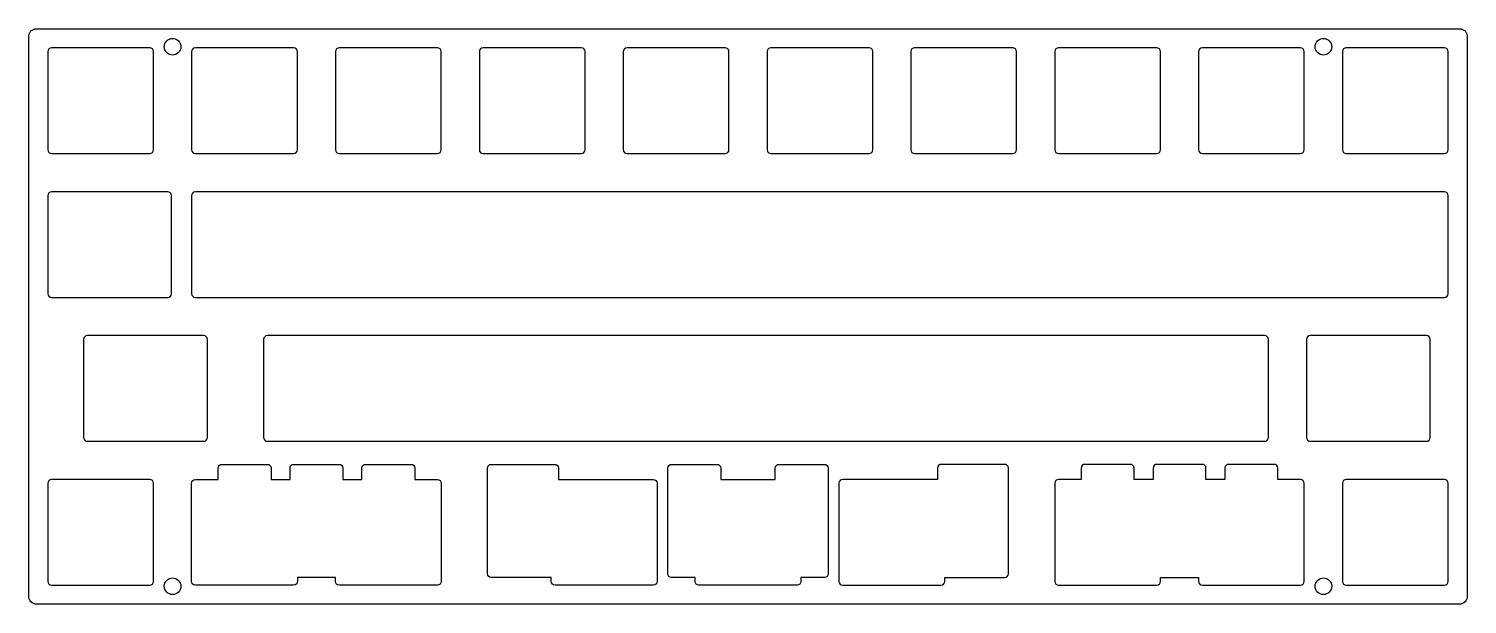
# Model space of a CAD drawing. Header units: millimetres. Extents: x 13 to 203, y 97 to 173.
import ezdxf

# ---------------------------------------------------------------- set-up
doc = ezdxf.new("R2010")
doc.units = ezdxf.units.MM
doc.header["$MEASUREMENT"] = 0
doc.layers.add('Layer_0', color=7, linetype='Continuous', lineweight=0)

msp = doc.modelspace()

# ---------------------------------------------------------------- linework, layer by layer
at = {"layer": 'Layer_0', "color": 18, "lineweight": 25, "true_color": 0x000000}
for centre in [(31.75, 170.39), (184.15, 170.39), (31.75, 98.95), (184.15, 98.95)]:
    msp.add_circle(centre, 1.1, dxfattribs=at)
for points, knots in [([(12.7, 171.77), (12.7, 171.77), (12.7, 97.57), (12.7, 97.57), (12.7, 97.02), (13.15, 96.57), (13.7, 96.57), (13.7, 96.57), (14.29, 96.57), (14.29, 96.57), (14.29, 96.57), (202.2, 96.57), (202.2, 96.57), (202.75, 96.57), (203.2, 97.02), (203.2, 97.57), (203.2, 97.57), (203.2, 171.77), (203.2, 171.77), (203.2, 172.32), (202.75, 172.77), (202.2, 172.77), (202.2, 172.77), (13.7, 172.77), (13.7, 172.77), (13.15, 172.77), (12.7, 172.32), (12.7, 171.77)], [0, 0, 0, 0, 1, 1, 1, 2, 2, 2, 3, 3, 3, 4, 4, 4, 5, 5, 5, 6, 6, 6, 7, 7, 7, 8, 8, 8, 9, 9, 9, 9]), ([(28.72, 156.24), (28.72, 156.24), (15.72, 156.24), (15.72, 156.24), (15.45, 156.24), (15.22, 156.47), (15.22, 156.74), (15.22, 156.74), (15.22, 169.74), (15.22, 169.74), (15.22, 170.02), (15.45, 170.24), (15.72, 170.24), (15.72, 170.24), (28.72, 170.24), (28.72, 170.24), (29, 170.24), (29.22, 170.02), (29.22, 169.74), (29.22, 169.74), (29.22, 156.74), (29.22, 156.74), (29.22, 156.47), (29, 156.24), (28.72, 156.24)], [0, 0, 0, 0, 1, 1, 1, 2, 2, 2, 3, 3, 3, 4, 4, 4, 5, 5, 5, 6, 6, 6, 7, 7, 7, 8, 8, 8, 8]), ([(47.77, 156.24), (47.77, 156.24), (34.77, 156.24), (34.77, 156.24), (34.5, 156.24), (34.27, 156.47), (34.27, 156.74), (34.27, 156.74), (34.27, 169.74), (34.27, 169.74), (34.27, 170.02), (34.5, 170.24), (34.77, 170.24), (34.77, 170.24), (47.77, 170.24), (47.77, 170.24), (48.05, 170.24), (48.27, 170.02), (48.27, 169.74), (48.27, 169.74), (48.27, 156.74), (48.27, 156.74), (48.27, 156.47), (48.05, 156.24), (47.77, 156.24)], [0, 0, 0, 0, 1, 1, 1, 2, 2, 2, 3, 3, 3, 4, 4, 4, 5, 5, 5, 6, 6, 6, 7, 7, 7, 8, 8, 8, 8]), ([(66.83, 156.24), (66.83, 156.24), (53.83, 156.24), (53.83, 156.24), (53.55, 156.24), (53.33, 156.47), (53.33, 156.74), (53.33, 156.74), (53.33, 169.74), (53.33, 169.74), (53.33, 170.02), (53.55, 170.24), (53.83, 170.24), (53.83, 170.24), (66.83, 170.24), (66.83, 170.24), (67.1, 170.24), (67.33, 170.02), (67.33, 169.74), (67.33, 169.74), (67.33, 156.74), (67.33, 156.74), (67.33, 156.47), (67.1, 156.24), (66.83, 156.24)], [0, 0, 0, 0, 1, 1, 1, 2, 2, 2, 3, 3, 3, 4, 4, 4, 5, 5, 5, 6, 6, 6, 7, 7, 7, 8, 8, 8, 8]), ([(85.87, 156.24), (85.87, 156.24), (72.87, 156.24), (72.87, 156.24), (72.6, 156.24), (72.37, 156.47), (72.37, 156.74), (72.37, 156.74), (72.37, 169.74), (72.37, 169.74), (72.37, 170.02), (72.6, 170.24), (72.87, 170.24), (72.87, 170.24), (85.87, 170.24), (85.87, 170.24), (86.15, 170.24), (86.37, 170.02), (86.37, 169.74), (86.37, 169.74), (86.37, 156.74), (86.37, 156.74), (86.37, 156.47), (86.15, 156.24), (85.87, 156.24)], [0, 0, 0, 0, 1, 1, 1, 2, 2, 2, 3, 3, 3, 4, 4, 4, 5, 5, 5, 6, 6, 6, 7, 7, 7, 8, 8, 8, 8]), ([(104.93, 156.24), (104.93, 156.24), (91.93, 156.24), (91.93, 156.24), (91.65, 156.24), (91.43, 156.47), (91.43, 156.74), (91.43, 156.74), (91.43, 169.74), (91.43, 169.74), (91.43, 170.02), (91.65, 170.24), (91.93, 170.24), (91.93, 170.24), (104.93, 170.24), (104.93, 170.24), (105.2, 170.24), (105.43, 170.02), (105.43, 169.74), (105.43, 169.74), (105.43, 156.74), (105.43, 156.74), (105.43, 156.47), (105.2, 156.24), (104.93, 156.24)], [0, 0, 0, 0, 1, 1, 1, 2, 2, 2, 3, 3, 3, 4, 4, 4, 5, 5, 5, 6, 6, 6, 7, 7, 7, 8, 8, 8, 8]), ([(123.98, 156.24), (123.98, 156.24), (110.98, 156.24), (110.98, 156.24), (110.7, 156.24), (110.48, 156.47), (110.48, 156.74), (110.48, 156.74), (110.48, 169.74), (110.48, 169.74), (110.48, 170.02), (110.7, 170.24), (110.98, 170.24), (110.98, 170.24), (123.98, 170.24), (123.98, 170.24), (124.25, 170.24), (124.48, 170.02), (124.48, 169.74), (124.48, 169.74), (124.48, 156.74), (124.48, 156.74), (124.48, 156.47), (124.25, 156.24), (123.98, 156.24)], [0, 0, 0, 0, 1, 1, 1, 2, 2, 2, 3, 3, 3, 4, 4, 4, 5, 5, 5, 6, 6, 6, 7, 7, 7, 8, 8, 8, 8]), ([(143.02, 156.24), (143.02, 156.24), (130.02, 156.24), (130.02, 156.24), (129.75, 156.24), (129.52, 156.47), (129.52, 156.74), (129.52, 156.74), (129.52, 169.74), (129.52, 169.74), (129.52, 170.02), (129.75, 170.24), (130.02, 170.24), (130.02, 170.24), (143.02, 170.24), (143.02, 170.24), (143.3, 170.24), (143.52, 170.02), (143.52, 169.74), (143.52, 169.74), (143.52, 156.74), (143.52, 156.74), (143.52, 156.47), (143.3, 156.24), (143.02, 156.24)], [0, 0, 0, 0, 1, 1, 1, 2, 2, 2, 3, 3, 3, 4, 4, 4, 5, 5, 5, 6, 6, 6, 7, 7, 7, 8, 8, 8, 8]), ([(162.07, 156.24), (162.07, 156.24), (149.07, 156.24), (149.07, 156.24), (148.8, 156.24), (148.57, 156.47), (148.57, 156.74), (148.57, 156.74), (148.57, 169.74), (148.57, 169.74), (148.57, 170.02), (148.8, 170.24), (149.07, 170.24), (149.07, 170.24), (162.07, 170.24), (162.07, 170.24), (162.35, 170.24), (162.57, 170.02), (162.57, 169.74), (162.57, 169.74), (162.57, 156.74), (162.57, 156.74), (162.57, 156.47), (162.35, 156.24), (162.07, 156.24)], [0, 0, 0, 0, 1, 1, 1, 2, 2, 2, 3, 3, 3, 4, 4, 4, 5, 5, 5, 6, 6, 6, 7, 7, 7, 8, 8, 8, 8]), ([(181.12, 156.24), (181.12, 156.24), (168.12, 156.24), (168.12, 156.24), (167.85, 156.24), (167.62, 156.47), (167.62, 156.74), (167.62, 156.74), (167.62, 169.74), (167.62, 169.74), (167.62, 170.02), (167.85, 170.24), (168.12, 170.24), (168.12, 170.24), (181.12, 170.24), (181.12, 170.24), (181.4, 170.24), (181.62, 170.02), (181.62, 169.74), (181.62, 169.74), (181.62, 156.74), (181.62, 156.74), (181.62, 156.47), (181.4, 156.24), (181.12, 156.24)], [0, 0, 0, 0, 1, 1, 1, 2, 2, 2, 3, 3, 3, 4, 4, 4, 5, 5, 5, 6, 6, 6, 7, 7, 7, 8, 8, 8, 8]), ([(200.17, 156.24), (200.17, 156.24), (187.17, 156.24), (187.17, 156.24), (186.9, 156.24), (186.67, 156.47), (186.67, 156.74), (186.67, 156.74), (186.67, 169.74), (186.67, 169.74), (186.67, 170.02), (186.9, 170.24), (187.17, 170.24), (187.17, 170.24), (200.17, 170.24), (200.17, 170.24), (200.45, 170.24), (200.67, 170.02), (200.67, 169.74), (200.67, 169.74), (200.67, 156.74), (200.67, 156.74), (200.67, 156.47), (200.45, 156.24), (200.17, 156.24)], [0, 0, 0, 0, 1, 1, 1, 2, 2, 2, 3, 3, 3, 4, 4, 4, 5, 5, 5, 6, 6, 6, 7, 7, 7, 8, 8, 8, 8]), ([(31.11, 137.19), (31.11, 137.19), (15.72, 137.19), (15.72, 137.19), (15.45, 137.19), (15.22, 137.42), (15.22, 137.69), (15.22, 137.69), (15.22, 150.69), (15.22, 150.69), (15.22, 150.97), (15.45, 151.19), (15.72, 151.19), (15.72, 151.19), (31.11, 151.19), (31.11, 151.19), (31.38, 151.19), (31.61, 150.97), (31.61, 150.69), (31.61, 150.69), (31.61, 137.69), (31.61, 137.69), (31.61, 137.42), (31.38, 137.19), (31.11, 137.19)], [0, 0, 0, 0, 1, 1, 1, 2, 2, 2, 3, 3, 3, 4, 4, 4, 5, 5, 5, 6, 6, 6, 7, 7, 7, 8, 8, 8, 8]), ([(200.17, 137.19), (200.17, 137.19), (34.77, 137.19), (34.77, 137.19), (34.5, 137.19), (34.27, 137.42), (34.27, 137.69), (34.27, 137.69), (34.27, 150.69), (34.27, 150.69), (34.27, 150.97), (34.5, 151.19), (34.77, 151.19), (34.77, 151.19), (200.17, 151.19), (200.17, 151.19), (200.45, 151.19), (200.67, 150.97), (200.67, 150.69), (200.67, 150.69), (200.67, 137.69), (200.67, 137.69), (200.67, 137.42), (200.45, 137.19), (200.17, 137.19)], [0, 0, 0, 0, 1, 1, 1, 2, 2, 2, 3, 3, 3, 4, 4, 4, 5, 5, 5, 6, 6, 6, 7, 7, 7, 8, 8, 8, 8]), ([(35.86, 118.14), (35.86, 118.14), (20.47, 118.14), (20.47, 118.14), (20.2, 118.14), (19.97, 118.37), (19.97, 118.64), (19.97, 118.64), (19.97, 131.64), (19.97, 131.64), (19.97, 131.92), (20.2, 132.14), (20.47, 132.14), (20.47, 132.14), (35.86, 132.14), (35.86, 132.14), (36.13, 132.14), (36.36, 131.92), (36.36, 131.64), (36.36, 131.64), (36.36, 118.64), (36.36, 118.64), (36.36, 118.37), (36.13, 118.14), (35.86, 118.14)], [0, 0, 0, 0, 1, 1, 1, 2, 2, 2, 3, 3, 3, 4, 4, 4, 5, 5, 5, 6, 6, 6, 7, 7, 7, 8, 8, 8, 8]), ([(176.36, 118.14), (176.36, 118.14), (44.3, 118.14), (44.3, 118.14), (44.02, 118.14), (43.8, 118.37), (43.8, 118.64), (43.8, 118.64), (43.8, 131.64), (43.8, 131.64), (43.8, 131.92), (44.02, 132.14), (44.3, 132.14), (44.3, 132.14), (176.36, 132.14), (176.36, 132.14), (176.64, 132.14), (176.86, 131.92), (176.86, 131.64), (176.86, 131.64), (176.86, 118.64), (176.86, 118.64), (176.86, 118.37), (176.64, 118.14), (176.36, 118.14)], [0, 0, 0, 0, 1, 1, 1, 2, 2, 2, 3, 3, 3, 4, 4, 4, 5, 5, 5, 6, 6, 6, 7, 7, 7, 8, 8, 8, 8]), ([(197.79, 118.14), (197.79, 118.14), (182.41, 118.14), (182.41, 118.14), (182.14, 118.14), (181.91, 118.37), (181.91, 118.64), (181.91, 118.64), (181.91, 131.64), (181.91, 131.64), (181.91, 131.92), (182.14, 132.14), (182.41, 132.14), (182.41, 132.14), (197.79, 132.14), (197.79, 132.14), (198.07, 132.14), (198.29, 131.92), (198.29, 131.64), (198.29, 131.64), (198.29, 118.64), (198.29, 118.64), (198.29, 118.37), (198.07, 118.14), (197.79, 118.14)], [0, 0, 0, 0, 1, 1, 1, 2, 2, 2, 3, 3, 3, 4, 4, 4, 5, 5, 5, 6, 6, 6, 7, 7, 7, 8, 8, 8, 8]), ([(53.33, 100.09), (53.33, 100.09), (53.33, 99.59), (53.33, 99.59), (53.33, 99.32), (53.55, 99.09), (53.83, 99.09), (53.83, 99.09), (66.83, 99.09), (66.83, 99.09), (67.1, 99.09), (67.33, 99.32), (67.33, 99.59), (67.33, 99.59), (67.33, 112.59), (67.33, 112.59), (67.33, 112.87), (67.1, 113.09), (66.83, 113.09), (66.83, 113.09), (63.83, 113.09), (63.83, 113.09), (63.83, 113.09), (63.83, 114.59), (63.83, 114.59), (63.83, 114.87), (63.6, 115.09), (63.33, 115.09), (63.33, 115.09), (57.33, 115.09), (57.33, 115.09), (57.05, 115.09), (56.83, 114.87), (56.83, 114.59), (56.83, 114.59), (56.83, 113.09), (56.83, 113.09), (56.83, 113.09), (54.3, 113.09), (54.3, 113.09), (54.3, 113.09), (54.3, 114.59), (54.3, 114.59), (54.3, 114.87), (54.08, 115.09), (53.8, 115.09), (53.8, 115.09), (47.8, 115.09), (47.8, 115.09), (47.52, 115.09), (47.3, 114.87), (47.3, 114.59), (47.3, 114.59), (47.3, 113.09), (47.3, 113.09), (47.3, 113.09), (44.78, 113.09), (44.78, 113.09), (44.78, 113.09), (44.78, 114.59), (44.78, 114.59), (44.78, 114.87), (44.55, 115.09), (44.28, 115.09), (44.28, 115.09), (38.28, 115.09), (38.28, 115.09), (38, 115.09), (37.78, 114.87), (37.78, 114.59), (37.78, 114.59), (37.78, 113.09), (37.78, 113.09), (37.78, 113.09), (34.77, 113.09), (34.77, 113.09), (34.5, 113.09), (34.27, 112.87), (34.27, 112.59), (34.27, 112.59), (34.27, 99.59), (34.27, 99.59), (34.27, 99.32), (34.5, 99.09), (34.77, 99.09), (34.77, 99.09), (47.77, 99.09), (47.77, 99.09), (48.05, 99.09), (48.27, 99.32), (48.27, 99.59), (48.27, 99.59), (48.27, 100.09), (48.27, 100.09), (48.27, 100.09), (53.33, 100.09), (53.33, 100.09)], [0, 0, 0, 0, 1, 1, 1, 2, 2, 2, 3, 3, 3, 4, 4, 4, 5, 5, 5, 6, 6, 6, 7, 7, 7, 8, 8, 8, 9, 9, 9, 10, 10, 10, 11, 11, 11, 12, 12, 12, 13, 13, 13, 14, 14, 14, 15, 15, 15, 16, 16, 16, 17, 17, 17, 18, 18, 18, 19, 19, 19, 20, 20, 20, 21, 21, 21, 22, 22, 22, 23, 23, 23, 24, 24, 24, 25, 25, 25, 26, 26, 26, 27, 27, 27, 28, 28, 28, 29, 29, 29, 30, 30, 30, 31, 31, 31, 32, 32, 32, 32]), ([(81.9, 100.09), (81.9, 100.09), (81.9, 99.59), (81.9, 99.59), (81.9, 99.32), (82.12, 99.09), (82.4, 99.09), (82.4, 99.09), (95.4, 99.09), (95.4, 99.09), (95.68, 99.09), (95.9, 99.32), (95.9, 99.59), (95.9, 99.59), (95.9, 112.59), (95.9, 112.59), (95.9, 112.87), (95.68, 113.09), (95.4, 113.09), (95.4, 113.09), (82.87, 113.09), (82.87, 113.09), (82.87, 113.09), (82.87, 114.59), (82.87, 114.59), (82.87, 114.87), (82.65, 115.09), (82.37, 115.09), (82.37, 115.09), (73.96, 115.09), (73.96, 115.09), (73.69, 115.09), (73.46, 114.87), (73.46, 114.59), (73.46, 114.59), (73.46, 100.59), (73.46, 100.59), (73.46, 100.32), (73.69, 100.09), (73.96, 100.09), (73.96, 100.09), (81.9, 100.09), (81.9, 100.09)], [0, 0, 0, 0, 1, 1, 1, 2, 2, 2, 3, 3, 3, 4, 4, 4, 5, 5, 5, 6, 6, 6, 7, 7, 7, 8, 8, 8, 9, 9, 9, 10, 10, 10, 11, 11, 11, 12, 12, 12, 13, 13, 13, 14, 14, 14, 14]), ([(118.06, 100.09), (118.34, 100.09), (118.56, 100.32), (118.56, 100.59), (118.56, 100.59), (118.56, 114.59), (118.56, 114.59), (118.56, 114.87), (118.34, 115.09), (118.06, 115.09), (118.06, 115.09), (112.06, 115.09), (112.06, 115.09), (111.79, 115.09), (111.56, 114.87), (111.56, 114.59), (111.56, 114.59), (111.56, 113.09), (111.56, 113.09), (111.56, 113.09), (104.34, 113.09), (104.34, 113.09), (104.34, 113.09), (104.34, 114.59), (104.34, 114.59), (104.34, 114.87), (104.11, 115.09), (103.84, 115.09), (103.84, 115.09), (97.84, 115.09), (97.84, 115.09), (97.56, 115.09), (97.34, 114.87), (97.34, 114.59), (97.34, 114.59), (97.34, 100.59), (97.34, 100.59), (97.34, 100.32), (97.56, 100.09), (97.84, 100.09), (97.84, 100.09), (100.95, 100.09), (100.95, 100.09), (100.95, 100.09), (100.95, 99.59), (100.95, 99.59), (100.95, 99.32), (101.17, 99.09), (101.45, 99.09), (101.45, 99.09), (114.45, 99.09), (114.45, 99.09), (114.73, 99.09), (114.95, 99.32), (114.95, 99.59), (114.95, 99.59), (114.95, 100.09), (114.95, 100.09), (114.95, 100.09), (118.06, 100.09), (118.06, 100.09)], [0, 0, 0, 0, 1, 1, 1, 2, 2, 2, 3, 3, 3, 4, 4, 4, 5, 5, 5, 6, 6, 6, 7, 7, 7, 8, 8, 8, 9, 9, 9, 10, 10, 10, 11, 11, 11, 12, 12, 12, 13, 13, 13, 14, 14, 14, 15, 15, 15, 16, 16, 16, 17, 17, 17, 18, 18, 18, 19, 19, 19, 20, 20, 20, 20]), ([(134, 100.09), (134, 100.09), (134, 99.59), (134, 99.59), (134, 99.32), (133.78, 99.09), (133.5, 99.09), (133.5, 99.09), (120.5, 99.09), (120.5, 99.09), (120.22, 99.09), (120, 99.32), (120, 99.59), (120, 99.59), (120, 112.59), (120, 112.59), (120, 112.87), (120.22, 113.09), (120.5, 113.09), (120.5, 113.09), (133.03, 113.09), (133.03, 113.09), (133.03, 113.09), (133.03, 114.59), (133.03, 114.59), (133.03, 114.87), (133.25, 115.09), (133.53, 115.09), (133.53, 115.09), (141.94, 115.09), (141.94, 115.09), (142.21, 115.09), (142.44, 114.87), (142.44, 114.59), (142.44, 114.59), (142.44, 100.59), (142.44, 100.59), (142.44, 100.32), (142.21, 100.09), (141.94, 100.09), (141.94, 100.09), (134, 100.09), (134, 100.09)], [0, 0, 0, 0, 1, 1, 1, 2, 2, 2, 3, 3, 3, 4, 4, 4, 5, 5, 5, 6, 6, 6, 7, 7, 7, 8, 8, 8, 9, 9, 9, 10, 10, 10, 11, 11, 11, 12, 12, 12, 13, 13, 13, 14, 14, 14, 14]), ([(162.57, 100.09), (162.57, 100.09), (162.57, 99.59), (162.57, 99.59), (162.57, 99.32), (162.35, 99.09), (162.07, 99.09), (162.07, 99.09), (149.07, 99.09), (149.07, 99.09), (148.8, 99.09), (148.57, 99.32), (148.57, 99.59), (148.57, 99.59), (148.57, 112.59), (148.57, 112.59), (148.57, 112.87), (148.8, 113.09), (149.07, 113.09), (149.07, 113.09), (152.07, 113.09), (152.07, 113.09), (152.07, 113.09), (152.07, 114.59), (152.07, 114.59), (152.07, 114.87), (152.3, 115.09), (152.57, 115.09), (152.57, 115.09), (158.57, 115.09), (158.57, 115.09), (158.85, 115.09), (159.07, 114.87), (159.07, 114.59), (159.07, 114.59), (159.07, 113.09), (159.07, 113.09), (159.07, 113.09), (161.6, 113.09), (161.6, 113.09), (161.6, 113.09), (161.6, 114.59), (161.6, 114.59), (161.6, 114.87), (161.82, 115.09), (162.1, 115.09), (162.1, 115.09), (168.1, 115.09), (168.1, 115.09), (168.38, 115.09), (168.6, 114.87), (168.6, 114.59), (168.6, 114.59), (168.6, 113.09), (168.6, 113.09), (168.6, 113.09), (171.12, 113.09), (171.12, 113.09), (171.12, 113.09), (171.12, 114.59), (171.12, 114.59), (171.12, 114.87), (171.35, 115.09), (171.62, 115.09), (171.62, 115.09), (177.62, 115.09), (177.62, 115.09), (177.9, 115.09), (178.12, 114.87), (178.12, 114.59), (178.12, 114.59), (178.12, 113.09), (178.12, 113.09), (178.12, 113.09), (181.12, 113.09), (181.12, 113.09), (181.4, 113.09), (181.62, 112.87), (181.62, 112.59), (181.62, 112.59), (181.62, 99.59), (181.62, 99.59), (181.62, 99.32), (181.4, 99.09), (181.12, 99.09), (181.12, 99.09), (168.12, 99.09), (168.12, 99.09), (167.85, 99.09), (167.62, 99.32), (167.62, 99.59), (167.62, 99.59), (167.62, 100.09), (167.62, 100.09), (167.62, 100.09), (162.57, 100.09), (162.57, 100.09)], [0, 0, 0, 0, 1, 1, 1, 2, 2, 2, 3, 3, 3, 4, 4, 4, 5, 5, 5, 6, 6, 6, 7, 7, 7, 8, 8, 8, 9, 9, 9, 10, 10, 10, 11, 11, 11, 12, 12, 12, 13, 13, 13, 14, 14, 14, 15, 15, 15, 16, 16, 16, 17, 17, 17, 18, 18, 18, 19, 19, 19, 20, 20, 20, 21, 21, 21, 22, 22, 22, 23, 23, 23, 24, 24, 24, 25, 25, 25, 26, 26, 26, 27, 27, 27, 28, 28, 28, 29, 29, 29, 30, 30, 30, 31, 31, 31, 32, 32, 32, 32]), ([(28.72, 99.09), (28.72, 99.09), (15.72, 99.09), (15.72, 99.09), (15.45, 99.09), (15.22, 99.32), (15.22, 99.59), (15.22, 99.59), (15.22, 112.59), (15.22, 112.59), (15.22, 112.87), (15.45, 113.09), (15.72, 113.09), (15.72, 113.09), (28.72, 113.09), (28.72, 113.09), (29, 113.09), (29.22, 112.87), (29.22, 112.59), (29.22, 112.59), (29.22, 99.59), (29.22, 99.59), (29.22, 99.32), (29, 99.09), (28.72, 99.09)], [0, 0, 0, 0, 1, 1, 1, 2, 2, 2, 3, 3, 3, 4, 4, 4, 5, 5, 5, 6, 6, 6, 7, 7, 7, 8, 8, 8, 8]), ([(200.17, 99.09), (200.17, 99.09), (187.17, 99.09), (187.17, 99.09), (186.9, 99.09), (186.67, 99.32), (186.67, 99.59), (186.67, 99.59), (186.67, 112.59), (186.67, 112.59), (186.67, 112.87), (186.9, 113.09), (187.17, 113.09), (187.17, 113.09), (200.17, 113.09), (200.17, 113.09), (200.45, 113.09), (200.67, 112.87), (200.67, 112.59), (200.67, 112.59), (200.67, 99.59), (200.67, 99.59), (200.67, 99.32), (200.45, 99.09), (200.17, 99.09)], [0, 0, 0, 0, 1, 1, 1, 2, 2, 2, 3, 3, 3, 4, 4, 4, 5, 5, 5, 6, 6, 6, 7, 7, 7, 8, 8, 8, 8])]:
    msp.add_open_spline(points, degree=3, knots=knots, dxfattribs=at)

doc.saveas('drawing.dxf')
